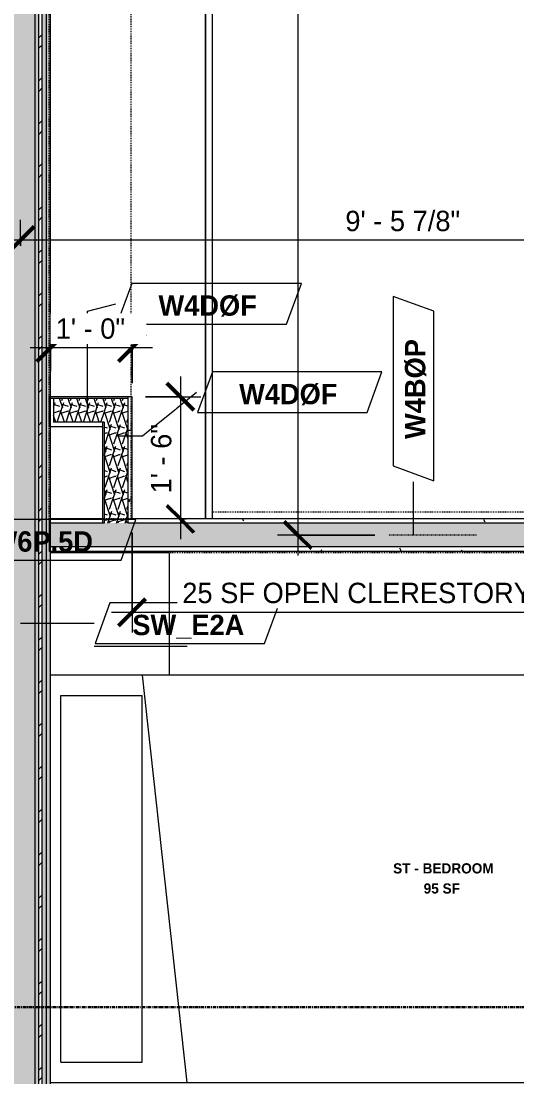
# Model space of a CAD drawing. Header units: inches. Extents: x -4058 to -1781, y 9814 to 12289.
# Drawn here: x -3338.6 to -3265.6, y 11836.9 to 11992.4 of the extents above; entities that cross this region are included whole.
import ezdxf

# ---------------------------------------------------------------- set-up
doc = ezdxf.new("R2010")
doc.units = ezdxf.units.IN
doc.header["$MEASUREMENT"] = 0
for name, pattern in [('Dash', [0.25, 0.125, -0.125]), ('Dash 3_32_', [0.1875, 0.09375, -0.09375]), ('Grid Line 1_2_', [0.875, 0.5, -0.125, 0.125, -0.125]), ('Grid Line 1_2__2_', [0.875, 0.5, -0.125, 0.125, -0.125])]:
    doc.linetypes.add(name, pattern=pattern)
for name, color, linetype, lineweight in [('0-1', 7, 'Continuous', 5), ('A-ANNO-DIMS', 211, 'Continuous', 9), ('A-ANNO-DIMS-32', 211, 'Continuous', 9), ('A-AREA-IDEN', 2, 'Continuous', 9), ('A-DETL-1', 90, 'Dash 3_32_', 9), ('A-WALL-1', 7, 'Continuous', 9), ('A-WALL-2', 113, 'Continuous', 9), ('A-WALL-IDEN', 211, 'Continuous', 9), ('A-WALL-PATT-1', 9, 'Continuous', 9), ('I-FURN', 30, 'Continuous', 9), ('I-FURN-HDLN', 30, 'Dash', 9), ('I-WALL-1', 1, 'Continuous', 5), ('I-WALL-2', 7, 'Continuous', 9), ('Q-CASE', 31, 'Continuous', 9), ('Q-CASE-HDLN', 31, 'Dash', 9), ('S-GRID-1', 1, 'Grid Line 1_2_', 9), ('S-GRID-2', 1, 'Grid Line 1_2__2_', 30)]:
    doc.layers.add(name, color=color, linetype=linetype, lineweight=lineweight)
doc.styles.add('Century Gothic', font='ufonts.com_century-gothic.ttf', dxfattribs={"height": 3})
doc.styles.add('Century Gothic_B', font='GOTHICB.TTF', dxfattribs={"height": 1.5})
doc.styles.add('Century Gothic_B_1', font='GOTHICB.TTF', dxfattribs={"height": 3})
doc.dimstyles.new('THE_DIMENSION_STRING_2', dxfattribs={"dimscale": 12, "dimtxt": 3.132505, "dimasz": 0.333333, "dimexe": 0.25, "dimexo": 0.166667, "dimgap": 0.041667, "dimtad": 1, "dimdec": 4, "dimrnd": 0.0625, "dimzin": 3, "dimdsep": 46, "dimlunit": 4, "dimtxsty": 'Century Gothic', "dimblk1": 'OBLIQUE', "dimblk2": 'OBLIQUE', "dimsah": 1, "dimcen": 0.09, "dimdle": 0.25, "dimazin": 0, "dimtfac": 1, "dimtdec": 4, "dimtix": 1, "dimtmove": 0, "dimatfit": 3, "dimfxl": 1, "dimtvp": 1, "dimtfill": 1, "dimfrac": 2, "dimtolj": 1, "dimtzin": 0, "dimarcsym": 2})
doc.dimstyles.new('THE_DIMENSION_STRING_6', dxfattribs={"dimscale": 12, "dimtxt": 3.132505, "dimasz": 0.333333, "dimexe": 0.25, "dimexo": 0.166667, "dimgap": 0.041667, "dimtad": 1, "dimdec": 4, "dimrnd": 0.0625, "dimzin": 3, "dimdsep": 46, "dimlunit": 4, "dimtxsty": 'Century Gothic', "dimblk1": 'OBLIQUE', "dimblk2": 'OBLIQUE', "dimsah": 1, "dimcen": 0.09, "dimdle": 0.25, "dimazin": 0, "dimtfac": 1, "dimtdec": 4, "dimtix": 1, "dimtmove": 0, "dimatfit": 3, "dimfxl": 1, "dimtvp": 1, "dimtfill": 1, "dimfrac": 2, "dimtolj": 1, "dimtzin": 0, "dimarcsym": 2})
pattern_1 = [(0, (0, 0), (10.24, 2.56), [0.422, -7.258, 0.422, -7.258, -40.96]), (0, (0, 0), (10.24, 2.56), [-15.36, 0.422, -14.938, 0.422, -7.258, -17.92]), (0, (0, 0), (10.24, 2.56), [-38.4, 0.422, -4.698, 0.422, -12.378]), (120, (3.84, 1.28), (-7.33702503, 7.58810013), [0.422, -7.258, 0.422, -7.258, -40.96]), (120, (3.84, 1.28), (-7.33702503, 7.58810013), [-15.36, 0.422, -14.938, 0.422, -7.258, -17.92]), (120, (3.84, 1.28), (-7.33702503, 7.58810013), [-38.4, 0.422, -4.698, 0.422, -12.378]), (240, (5.12, 6.4), (-2.90297497, -10.14810013), [0.422, -7.258, 0.422, -7.258, -40.96]), (240, (5.12, 6.4), (-2.90297497, -10.14810013), [-15.36, 0.422, -14.938, 0.422, -7.258, -17.92]), (240, (5.12, 6.4), (-2.90297497, -10.14810013), [-38.4, 0.422, -4.698, 0.422, -12.378])]
pattern_2 = [(161.57, (0.16, 0.16), (-1.279773737, -0.000426766), [0, -9.107, 1.011, 0]), (18.43, (-0.16, 0.16), (-1.279773737, 0.000426766), [0, -9.107, 1.011, 0]), (108.43, (0.16, 0.16), (0.639452382, -3.199964008), [3.035, -7.083]), (71.57, (-0.16, 0.16), (0.639452382, 3.199964008), [3.035, -7.083])]

# ---------------------------------------------------------------- blocks, each defined once
blk = doc.blocks.new('CTR - 1st Phase - Shell_rvt-1-UNIT PLANS - 2ND FLOOR')
at = {"layer": 'S-GRID-1'}
blk.add_line((-1781.27, 11847.19), (-4041.78, 11847.19), dxfattribs=at)
blk = doc.blocks.new('CTR - 1st Phase - Common Walls_rvt-1-UNIT PLANS - 2ND FLOOR')
at = {"layer": 'A-WALL-PATT-1'}
h = blk.add_hatch(dxfattribs=at)
h.set_pattern_fill('FP_5', color=256, style=0, pattern_type=2)
h.set_pattern_definition(pattern_2)
h.paths.add_polyline_path([(-3342.04, 11724.74), (-3336.54, 11724.74), (-3336.54, 12110.34), (-3342.04, 12110.34), (-3342.04, 11725.36)], flags=0)
h = blk.add_hatch(dxfattribs=at)
h.set_pattern_fill('FP_33', color=256, style=0, pattern_type=2)
h.set_pattern_definition([(45, (0, 0), (-3.1678384, 3.1678384), []), (45, (0, 4.8), (-3.1678384, 3.1678384), [])])
h.paths.add_polyline_path([(-3335.54, 11724.74), (-3335.54, 12110.34), (-3336.04, 12110.34), (-3336.04, 11724.74)], flags=0)
h = blk.add_hatch(dxfattribs=at)
h.set_pattern_fill('FP_1', color=256, style=0, pattern_type=2)
h.set_pattern_definition(pattern_1)
h.paths.add_polyline_path([(-3334.91, 11724.74), (-3334.91, 12110.34), (-3335.54, 12110.34), (-3335.54, 11724.74)], flags=0)
h = blk.add_hatch(dxfattribs=at)
h.set_pattern_fill('FP_1', color=256, style=0, pattern_type=2)
h.set_pattern_definition(pattern_1)
h.paths.add_polyline_path([(-3334.29, 11725.36), (-3334.29, 12110.34), (-3334.91, 12110.34), (-3334.91, 11725.36)], flags=0)
at = {"layer": 'I-WALL-1'}
blk.add_hatch(color=256, dxfattribs=at).paths.add_polyline_path([(-3336.04, 11724.74), (-3336.04, 12110.34), (-3336.54, 12110.34), (-3336.54, 11724.74)], flags=0)
at = {"layer": 'A-WALL-1'}
for p, q in [((-3336.54, 11725.36), (-3336.54, 12110.34)), ((-3336.04, 11725.36), (-3336.04, 12110.34)), ((-3335.54, 11725.36), (-3335.54, 12110.34)), ((-3334.91, 11725.36), (-3334.91, 12110.34))]:
    blk.add_line(p, q, dxfattribs=at)
at = {"layer": 'I-WALL-2'}
blk.add_line((-3334.29, 11764.11), (-3334.29, 12110.34), dxfattribs=at)
blk = doc.blocks.new('CTR - 1st Phase - Structure_rvt-1-UNIT PLANS - 2ND FLOOR')
at = {"layer": 'S-GRID-2'}
blk.add_line((-1781.27, 11847.19), (-4041.78, 11847.19), dxfattribs=at)
blk = doc.blocks.new('Bed-Standard - Queen 60_ x 79_-1242961-UNIT PLANS - 2ND FLOOR')
at = {"layer": 'I-FURN'}
for p, q in [((-19.31, 37.2), (-19.31, -41.3)), ((40.69, -41.3), (40.69, 37.2)), ((-16.31, 35.7), (-16.31, 23.7)), ((-16.31, 35.7), (37.69, 35.7)), ((37.69, 35.7), (37.69, 23.7)), ((40.69, 23.7), (-19.31, 17.13)), ((-16.31, 23.7), (37.69, 23.7)), ((-19.31, -41.3), (40.69, -41.3))]:
    blk.add_line(p, q, dxfattribs=at)
at = {"layer": 'I-FURN-HDLN'}
for p, q in [((58.69, -77.3), (58.69, 37.2)), ((64.69, -68.86), (64.69, 13.39)), ((-55.31, -17.36), (-55.31, -51.36)), ((64.69, -77.3), (64.69, -75.61)), ((-55.31, -77.3), (-7.94, -77.3)), ((-5.44, -77.3), (55.06, -77.3)), ((57.56, -77.3), (58.94, -77.3)), ((63.69, -77.3), (64.69, -77.3))]:
    blk.add_line(p, q, dxfattribs=at)
blk = doc.blocks.new('Table-Night Stand - 18_ x 18_ x 24_-V43-UNIT PLANS - 2ND FLOOR')
at = {"layer": 'I-FURN'}
for p, q in [((18.15, 0), (18.15, 17.5)), ((0.15, 0), (18.15, 0))]:
    blk.add_line(p, q, dxfattribs=at)
blk = doc.blocks.new('OD_CW_Base Cabinet - OD_CW_Base Cabinet-3857764-UNIT PLANS - 2ND FLOOR')
at = {"layer": 'Q-CASE'}
for p, q in [((0.74, 0), (191.34, 0)), ((0.74, 0), (191.34, 0)), ((191.34, -1), (0.74, -1)), ((0.74, -1), (191.34, -1))]:
    blk.add_line(p, q, dxfattribs=at)
blk = doc.blocks.new('OD_CW_Upper Cabinet - OD_CW_Upper Cabinet-3856839-UNIT PLANS - 2ND FLOOR')
at = {"layer": 'Q-CASE-HDLN'}
for p, q in [((0.74, -12), (191.34, -12)), ((191.34, -12), (191.34, -24)), ((191.34, -24), (0.74, -24))]:
    blk.add_line(p, q, dxfattribs=at)
blk = doc.blocks.new('Wall Tag - Arch Wall-3956453-UNIT PLANS - 2ND FLOOR')
at = {"layer": 'A-WALL-IDEN'}
for p, q in [((-0.3561, 0.0937), (-0.4244, -0.0937)), ((0.4244, 0.0937), (-0.3561, 0.0937)), ((0.3561, -0.0937), (0.4244, 0.0937)), ((-0.4244, -0.0937), (0.3561, -0.0937))]:
    blk.add_line(p, q, dxfattribs=at)
blk = doc.blocks.new('Wall Tag - Shear Wall-3956451-UNIT PLANS - 2ND FLOOR')
at = {"layer": 'A-WALL-IDEN'}
for p, q in [((0.4291, 0.1068), (0.0033, 0.1068)), ((-0.3561, 0.0937), (-0.4244, -0.0937)), ((0.4244, 0.0937), (-0.3561, 0.0937)), ((0.3561, -0.0937), (0.4244, 0.0937)), ((-0.4244, -0.0937), (0.3561, -0.0937)), ((0, -0.1068), (-0.4291, -0.1068))]:
    blk.add_line(p, q, dxfattribs=at)
blk = doc.blocks.new('DIMBLOCK407-UNIT PLANS - 2ND FLOOR')
at = {"layer": 'A-ANNO-DIMS-32'}
for p, q in [((-3338.72, 11959.33), (-3338.72, 11963.16)), ((-3224.85, 11953.74), (-3224.85, 11963.16)), ((-3224.85, 11960.16), (-3341.72, 11960.16)), ((-3338.72, 11960.16), (-3338.72, 11959.33)), ((-3224.85, 11960.16), (-3224.85, 11953.74))]:
    blk.add_line(p, q, dxfattribs=at)
at = {"layer": 'A-ANNO-DIMS-32', "lineweight": 50}
for p, q in [((-3338.72, 11960.16), (-3336.72, 11962.16)), ((-3224.85, 11960.16), (-3222.85, 11962.16)), ((-3338.72, 11960.16), (-3340.72, 11958.16)), ((-3224.85, 11960.16), (-3226.85, 11958.16))]:
    blk.add_line(p, q, dxfattribs=at)
at = {"layer": 'A-ANNO-DIMS-32', "color": 0, "insert": (-3290.86, 11964.5), "char_height": 3, "width": 21.7784, "attachment_point": 1, "line_spacing_factor": 0.984502, "style": 'Century Gothic', "bg_fill": 3, "box_fill_scale": 1.25, "bg_fill_color": 256, "bg_fill_true_color": 13158600, "bg_fill_transparency": 0}
blk.add_mtext('9\' - 5 7/8"', dxfattribs=at)
blk = doc.blocks.new('_Oblique')
at = {"color": 0, "linetype": 'ByBlock', "lineweight": -2}
blk.add_line((-0.5, -0.5), (0.5, 0.5), dxfattribs=at)
blk = doc.blocks.new('DIMBLOCK464-UNIT PLANS - 2ND FLOOR')
at = {"layer": 'A-ANNO-DIMS-32'}
for p, q in [((-3297.86, 12113.34), (-3297.86, 11913.74)), ((-3298.7, 12110.34), (-3294.86, 12110.34)), ((-3297.86, 12110.34), (-3298.7, 12110.34)), ((-3286.52, 11916.74), (-3300.86, 11916.74)), ((-3297.86, 11916.74), (-3286.52, 11916.74))]:
    blk.add_line(p, q, dxfattribs=at)
at = {"layer": 'A-ANNO-DIMS-32', "lineweight": 50}
for p, q in [((-3297.86, 12110.34), (-3299.86, 12112.34)), ((-3297.86, 12110.34), (-3295.86, 12108.34)), ((-3297.86, 11916.74), (-3299.86, 11918.74)), ((-3297.86, 11916.74), (-3295.86, 11914.74))]:
    blk.add_line(p, q, dxfattribs=at)
at = {"layer": 'A-ANNO-DIMS-32', "color": 0, "insert": (-3302.21, 12003.3), "char_height": 3, "width": 24.5827, "attachment_point": 1, "rotation": 90, "line_spacing_factor": 0.984502, "style": 'Century Gothic', "bg_fill": 3, "box_fill_scale": 1.25, "bg_fill_color": 256, "bg_fill_true_color": 13158600, "bg_fill_transparency": 0}
blk.add_mtext('16\' - 1 5/8"', dxfattribs=at)
blk = doc.blocks.new('DIMBLOCK1342-UNIT PLANS - 2ND FLOOR')
at = {"layer": 'A-ANNO-DIMS-32'}
for p, q in [((-3315.16, 11940.11), (-3315.16, 11916.11)), ((-3320.29, 11937.11), (-3312.16, 11937.11)), ((-3315.16, 11937.11), (-3320.29, 11937.11)), ((-3314.33, 11919.11), (-3318.16, 11919.11)), ((-3315.16, 11919.11), (-3314.33, 11919.11))]:
    blk.add_line(p, q, dxfattribs=at)
at = {"layer": 'A-ANNO-DIMS-32', "lineweight": 50}
for p, q in [((-3315.16, 11937.11), (-3317.16, 11939.11)), ((-3315.16, 11937.11), (-3313.16, 11935.11)), ((-3315.16, 11919.11), (-3317.16, 11921.11)), ((-3315.16, 11919.11), (-3313.16, 11917.11))]:
    blk.add_line(p, q, dxfattribs=at)
at = {"layer": 'A-ANNO-DIMS-32', "color": 0, "insert": (-3319.5, 11922.87), "char_height": 3, "width": 12.5897, "attachment_point": 1, "rotation": 90, "line_spacing_factor": 0.984502, "style": 'Century Gothic', "bg_fill": 3, "box_fill_scale": 1.25, "bg_fill_color": 256, "bg_fill_true_color": 13158600, "bg_fill_transparency": 0}
blk.add_mtext('1\' - 6"', dxfattribs=at)
blk = doc.blocks.new('DIMBLOCK1354-UNIT PLANS - 2ND FLOOR')
at = {"layer": 'A-ANNO-DIMS-32'}
for p, q in [((-3334.29, 11940.86), (-3334.29, 11947.3)), ((-3322.29, 11939.11), (-3322.29, 11947.3)), ((-3319.29, 11944.3), (-3337.29, 11944.3)), ((-3334.29, 11944.3), (-3334.29, 11940.86)), ((-3322.29, 11944.3), (-3322.29, 11939.11))]:
    blk.add_line(p, q, dxfattribs=at)
at = {"layer": 'A-ANNO-DIMS-32', "lineweight": 50}
for p, q in [((-3334.29, 11944.3), (-3332.29, 11946.3)), ((-3322.29, 11944.3), (-3320.29, 11946.3)), ((-3334.29, 11944.3), (-3336.29, 11942.3)), ((-3322.29, 11944.3), (-3324.29, 11942.3))]:
    blk.add_line(p, q, dxfattribs=at)
at = {"layer": 'A-ANNO-DIMS-32', "color": 0, "insert": (-3333.53, 11948.65), "char_height": 3, "width": 12.5897, "attachment_point": 1, "line_spacing_factor": 0.984502, "style": 'Century Gothic', "bg_fill": 3, "box_fill_scale": 1.25, "bg_fill_color": 256, "bg_fill_true_color": 13158600, "bg_fill_transparency": 0}
blk.add_mtext('1\' - 0"', dxfattribs=at)
blk = doc.blocks.new('DIMBLOCK1366-UNIT PLANS - 2ND FLOOR')
at = {"layer": 'A-ANNO-DIMS-32'}
for p, q in [((-3322.29, 11917.11), (-3322.29, 11902.36)), ((-3322.29, 11905.36), (-3322.29, 11917.11)), ((-3228.22, 11917.11), (-3228.22, 11902.36)), ((-3228.22, 11905.36), (-3228.22, 11917.11)), ((-3325.29, 11905.36), (-3225.22, 11905.36))]:
    blk.add_line(p, q, dxfattribs=at)
at = {"layer": 'A-ANNO-DIMS-32', "lineweight": 50}
for p, q in [((-3322.29, 11905.36), (-3320.29, 11907.36)), ((-3228.22, 11905.36), (-3226.22, 11907.36)), ((-3322.29, 11905.36), (-3324.29, 11903.36)), ((-3228.22, 11905.36), (-3230.22, 11903.36))]:
    blk.add_line(p, q, dxfattribs=at)
at = {"layer": 'A-ANNO-DIMS-32', "color": 0, "insert": (-3314.88, 11909.71), "char_height": 3, "width": 95.1088, "attachment_point": 1, "line_spacing_factor": 0.984502, "style": 'Century Gothic', "bg_fill": 3, "box_fill_scale": 1.25, "bg_fill_color": 256, "bg_fill_true_color": 13158600, "bg_fill_transparency": 0}
blk.add_mtext('25 SF OPEN CLERESTORY AT ALL FLOORS', dxfattribs=at)

msp = doc.modelspace()

# ---------------------------------------------------------------- hatches: boundary and pattern name
at = {"layer": 'A-WALL-PATT-1'}
h = msp.add_hatch(dxfattribs=at)
h.set_pattern_fill('FP_5', color=256, style=0, pattern_type=2)
h.set_pattern_definition(pattern_2)
h.paths.add_polyline_path([(-3333.84874, 11933.3644), (-3326.41124, 11933.3644), (-3326.41124, 11936.8644), (-3333.84874, 11936.8644)], flags=0)
h = msp.add_hatch(dxfattribs=at)
h.set_pattern_fill('FP_5', color=256, style=0, pattern_type=2)
h.set_pattern_definition(pattern_2)
h.paths.add_polyline_path([(-3326.41124, 11918.4894), (-3322.91124, 11918.4894), (-3322.91124, 11936.8644), (-3326.41124, 11936.8644), (-3326.41124, 11919.1144)], flags=0)
h = msp.add_hatch(dxfattribs=at)
h.set_pattern_fill('FP_1', color=256, style=0, pattern_type=2)
h.set_pattern_definition(pattern_1)
h.paths.add_polyline_path([(-3322.28624, 11919.1144), (-3322.28624, 11937.1144), (-3322.91124, 11937.1144), (-3322.91124, 11919.1144)], flags=0)
h = msp.add_hatch(dxfattribs=at)
h.set_pattern_fill('FP_1', color=256, style=0, pattern_type=2)
h.set_pattern_definition(pattern_1)
h.paths.add_polyline_path([(-3334.47374, 11918.4894), (-3326.66124, 11918.4894), (-3326.66124, 11919.1144), (-3334.47374, 11919.1144)], flags=0)
h.paths.add_polyline_path([(-3322.91124, 11918.4894), (-3227.59874, 11918.4894), (-3227.59874, 11919.1144), (-3322.91124, 11919.1144)], flags=0)
h = msp.add_hatch(dxfattribs=at)
h.set_pattern_fill('FP_5', color=256, style=0, pattern_type=2)
h.set_pattern_definition(pattern_2)
h.paths.add_polyline_path([(-3334.47374, 11914.9894), (-3222.09874, 11914.9894), (-3222.09874, 11918.4894), (-3334.47374, 11918.4894)], flags=0)
h = msp.add_hatch(dxfattribs=at)
h.set_pattern_fill('FP_1', color=256, style=0, pattern_type=2)
h.set_pattern_definition(pattern_1)
h.paths.add_polyline_path([(-3334.47374, 11914.3644), (-3221.47374, 11914.3644), (-3221.47374, 11914.9894), (-3334.47374, 11914.9894)], flags=0)

# ---------------------------------------------------------------- linework, layer by layer
at = {"layer": 'A-DETL-1'}
for p, q in [((-3334.28624, 11937.1144), (-3334.28624, 11938.8644)), ((-3271.52374, 11916.7394), (-3284.52374, 11916.7394))]:
    msp.add_line(p, q, dxfattribs=at)
at = {"layer": 'A-WALL-2'}
for p, q in [((-3322.28624, 11937.1144), (-3334.47374, 11937.1144)), ((-3334.47374, 11937.1144), (-3334.47374, 11932.7394)), ((-3322.91124, 11936.8644), (-3334.47374, 11936.8644)), ((-3333.84874, 11936.8644), (-3333.84874, 11933.3644)), ((-3322.91124, 11937.1144), (-3322.91124, 11918.4894)), ((-3322.28624, 11919.1144), (-3322.28624, 11937.1144)), ((-3334.47374, 11932.7394), (-3326.66124, 11932.7394)), ((-3326.41124, 11933.3644), (-3333.84874, 11933.3644)), ((-3326.66124, 11933.3644), (-3326.66124, 11918.4894)), ((-3326.41124, 11933.3644), (-3326.41124, 11918.4894)), ((-3326.66124, 11919.1144), (-3334.47374, 11919.1144)), ((-3334.47374, 11919.1144), (-3334.47374, 11914.3644)), ((-3326.41124, 11918.4894), (-3334.47374, 11918.4894)), ((-3227.59874, 11918.4894), (-3322.91124, 11918.4894)), ((-3228.22374, 11919.1144), (-3322.28624, 11919.1144)), ((-3218.47374, 11914.9894), (-3334.47374, 11914.9894)), ((-3334.47374, 11914.3644), (-3219.09874, 11914.3644))]:
    msp.add_line(p, q, dxfattribs=at)
at = {"layer": 'A-WALL-IDEN'}
for p, q in [((-3328.8519, 11949.68853), (-3324.65558, 11950.79386)), ((-3328.8519, 11934.9269), (-3328.8519, 11949.68853)), ((-3280.83517, 11916.7394), (-3280.83517, 11924.58255)), ((-3338.72374, 11903.74368), (-3327.88058, 11903.74368))]:
    msp.add_line(p, q, dxfattribs=at)

# ---------------------------------------------------------------- block references
at = {"layer": '0-1'}
for name in ['CTR - 1st Phase - Shell_rvt-1-UNIT PLANS - 2ND FLOOR', 'CTR - 1st Phase - Structure_rvt-1-UNIT PLANS - 2ND FLOOR', 'CTR - 1st Phase - Common Walls_rvt-1-UNIT PLANS - 2ND FLOOR']:
    msp.add_blockref(name, (0, 0), dxfattribs=at)
at = {"layer": 'A-WALL-IDEN', "xscale": 31.99999999999999, "yscale": 31.99999999999999, "zscale": 31.99999999999999, "rotation": 89.99999999999991}
msp.add_blockref('Wall Tag - Arch Wall-3956453-UNIT PLANS - 2ND FLOOR', (-3280.83517, 11938.31426), dxfattribs=at)
at = {"layer": 'A-WALL-IDEN', "xscale": 31.99999999999999, "yscale": 31.99999999999999, "zscale": 31.99999999999999}
for name, p in [('Wall Tag - Arch Wall-3956453-UNIT PLANS - 2ND FLOOR', (-3335.30572, 11916.0394)), ('Wall Tag - Shear Wall-3956451-UNIT PLANS - 2ND FLOOR', (-3314.14888, 11903.74368))]:
    msp.add_blockref(name, p, dxfattribs=at)
at = {"layer": 'I-FURN', "rotation": 90.00000000002782}
for name, p in [('Bed-Standard - Queen 60_ x 79_-1242961-UNIT PLANS - 2ND FLOOR', (-3297.08274, 11855.42587)), ('Table-Night Stand - 18_ x 18_ x 24_-V43-UNIT PLANS - 2ND FLOOR', (-3316.78765, 11895.9674))]:
    msp.add_blockref(name, p, dxfattribs=at)
at = {"layer": 'Q-CASE'}
for name, rotation in [('OD_CW_Upper Cabinet - OD_CW_Upper Cabinet-3856839-UNIT PLANS - 2ND FLOOR', 269.9999999999841), ('OD_CW_Base Cabinet - OD_CW_Base Cabinet-3857764-UNIT PLANS - 2ND FLOOR', 270.0000000000046)]:
    msp.add_blockref(name, (-3310.47374, 12110.4521), dxfattribs=dict(at, rotation=rotation))

# ---------------------------------------------------------------- texts
at = {"layer": 'A-AREA-IDEN', "char_height": 1.5, "attachment_point": 1, "style": 'Century Gothic_B'}
for s, insert, width in [('ST - BEDROOM', (-3283.82571, 11868.39233), 16.665), ('95 SF', (-3279.32807, 11865.43063), 5.757)]:
    msp.add_mtext(s, dxfattribs=dict(at, insert=insert, width=width))
at = {"layer": 'A-WALL-IDEN', "insert": (-3282.0827, 11930.88416), "char_height": 3, "width": 17.877, "attachment_point": 1, "rotation": 90, "style": 'Century Gothic_B_1'}
msp.add_mtext('W4BØP', dxfattribs=at)
at = {"layer": 'A-WALL-IDEN', "char_height": 3, "attachment_point": 1, "style": 'Century Gothic_B_1'}
for s, insert, width in [('W6P.5D', (-3342.98148, 11917.28693), 18.483), ('SW_E2A', (-3322.24039, 11904.99122), 19.493)]:
    msp.add_mtext(s, dxfattribs=dict(at, insert=insert, width=width))

# ---------------------------------------------------------------- next in the draw order: dimensions: what is measured, and where the dimension line sits
at = {"layer": 'A-ANNO-DIMS'}
for base, p1, p2, angle, dimstyle, override, picture, middle in [((-3338.72374, 11960.1563), (-3224.84874, 11951.7394), (-3338.72374, 11957.32787), 0, 'THE_DIMENSION_STRING_2', {"dimpost": '<>', "dimfxl": 114.012046}, 'DIMBLOCK407-UNIT PLANS - 2ND FLOOR', (-3281.78624, 11962.39797)), ((-3315.156, 11919.1144), (-3322.28624, 11937.1144), (-3312.32757, 11919.1144), 90, 'THE_DIMENSION_STRING_6', {"dimpost": '<>', "dimfxl": 20.571219}, 'DIMBLOCK1342-UNIT PLANS - 2ND FLOOR', (-3317.23146, 11928.1144))]:
    dim = msp.add_linear_dim(base=base, p1=p1, p2=p2, angle=angle, dimstyle=dimstyle, override=override, dxfattribs=at)
    dim.commit()
    dim.dimension.update_dxf_attribs({"geometry": picture, "text_midpoint": middle})

# ---------------------------------------------------------------- next in the draw order: linework, layer by layer
at = {"layer": 'A-WALL-IDEN'}
for p, q in [((-3320.75959, 11931.35793), (-3312.77687, 11937.7608)), ((-3324.47374, 11931.35793), (-3320.75959, 11931.35793))]:
    msp.add_line(p, q, dxfattribs=at)

# ---------------------------------------------------------------- next in the draw order: texts
at = {"layer": 'A-WALL-IDEN', "insert": (-3318.39176, 11952.04139), "char_height": 3, "width": 17.978, "attachment_point": 1, "style": 'Century Gothic_B_1'}
msp.add_mtext('W4DØF', dxfattribs=at)

# ---------------------------------------------------------------- next in the draw order: dimensions: what is measured, and where the dimension line sits
at = {"layer": 'A-ANNO-DIMS'}
dim = msp.add_linear_dim(base=(-3297.86271, 11916.7394), p1=(-3296.69849, 12110.3394), p2=(-3284.52374, 11916.7394), angle=90, dimstyle='THE_DIMENSION_STRING_2', override={"dimpost": '<>', "dimfxl": 193.982434}, dxfattribs=at)
dim.commit()
dim.dimension.update_dxf_attribs({"geometry": 'DIMBLOCK464-UNIT PLANS - 2ND FLOOR', "text_midpoint": (-3300.10438, 12013.5394)})

# ---------------------------------------------------------------- next in the draw order: block references
at = {"layer": 'A-WALL-IDEN', "xscale": 31.99999999999999, "yscale": 31.99999999999999, "zscale": 31.99999999999999}
for p in [(-3310.92387, 11950.79386), (-3299.04516, 11937.7608)]:
    msp.add_blockref('Wall Tag - Arch Wall-3956453-UNIT PLANS - 2ND FLOOR', p, dxfattribs=at)

# ---------------------------------------------------------------- next in the draw order: texts
at = {"layer": 'A-WALL-IDEN', "insert": (-3306.51305, 11939.00833), "char_height": 3, "width": 17.978, "attachment_point": 1, "style": 'Century Gothic_B_1'}
msp.add_mtext('W4DØF', dxfattribs=at)

# ---------------------------------------------------------------- next in the draw order: dimensions: what is measured, and where the dimension line sits
at = {"layer": 'A-ANNO-DIMS'}
dim = msp.add_linear_dim(base=(-3228.22374, 11905.3605), p1=(-3322.28624, 11919.1144), p2=(-3228.22374, 11919.1144), text='25 SF OPEN CLERESTORY AT ALL FLOORS', dimstyle='THE_DIMENSION_STRING_6', override={"dimpost": '<>', "dimfxl": 94.0625}, dxfattribs=at)
dim.commit()
dim.dimension.update_dxf_attribs({"geometry": 'DIMBLOCK1366-UNIT PLANS - 2ND FLOOR', "text_midpoint": (-3275.25499, 11907.43596)})

# ---------------------------------------------------------------- next in the draw order: dimensions: what is measured, and where the dimension line sits
dim = msp.add_linear_dim(base=(-3334.28624, 11944.30011), p1=(-3322.28624, 11937.1144), p2=(-3334.28624, 11938.8644), dimstyle='THE_DIMENSION_STRING_6', override={"dimpost": '<>', "dimfxl": 12.126933}, dxfattribs=at)
dim.commit()
dim.dimension.update_dxf_attribs({"geometry": 'DIMBLOCK1354-UNIT PLANS - 2ND FLOOR', "text_midpoint": (-3328.28624, 11946.37557)})

doc.saveas('drawing.dxf')
